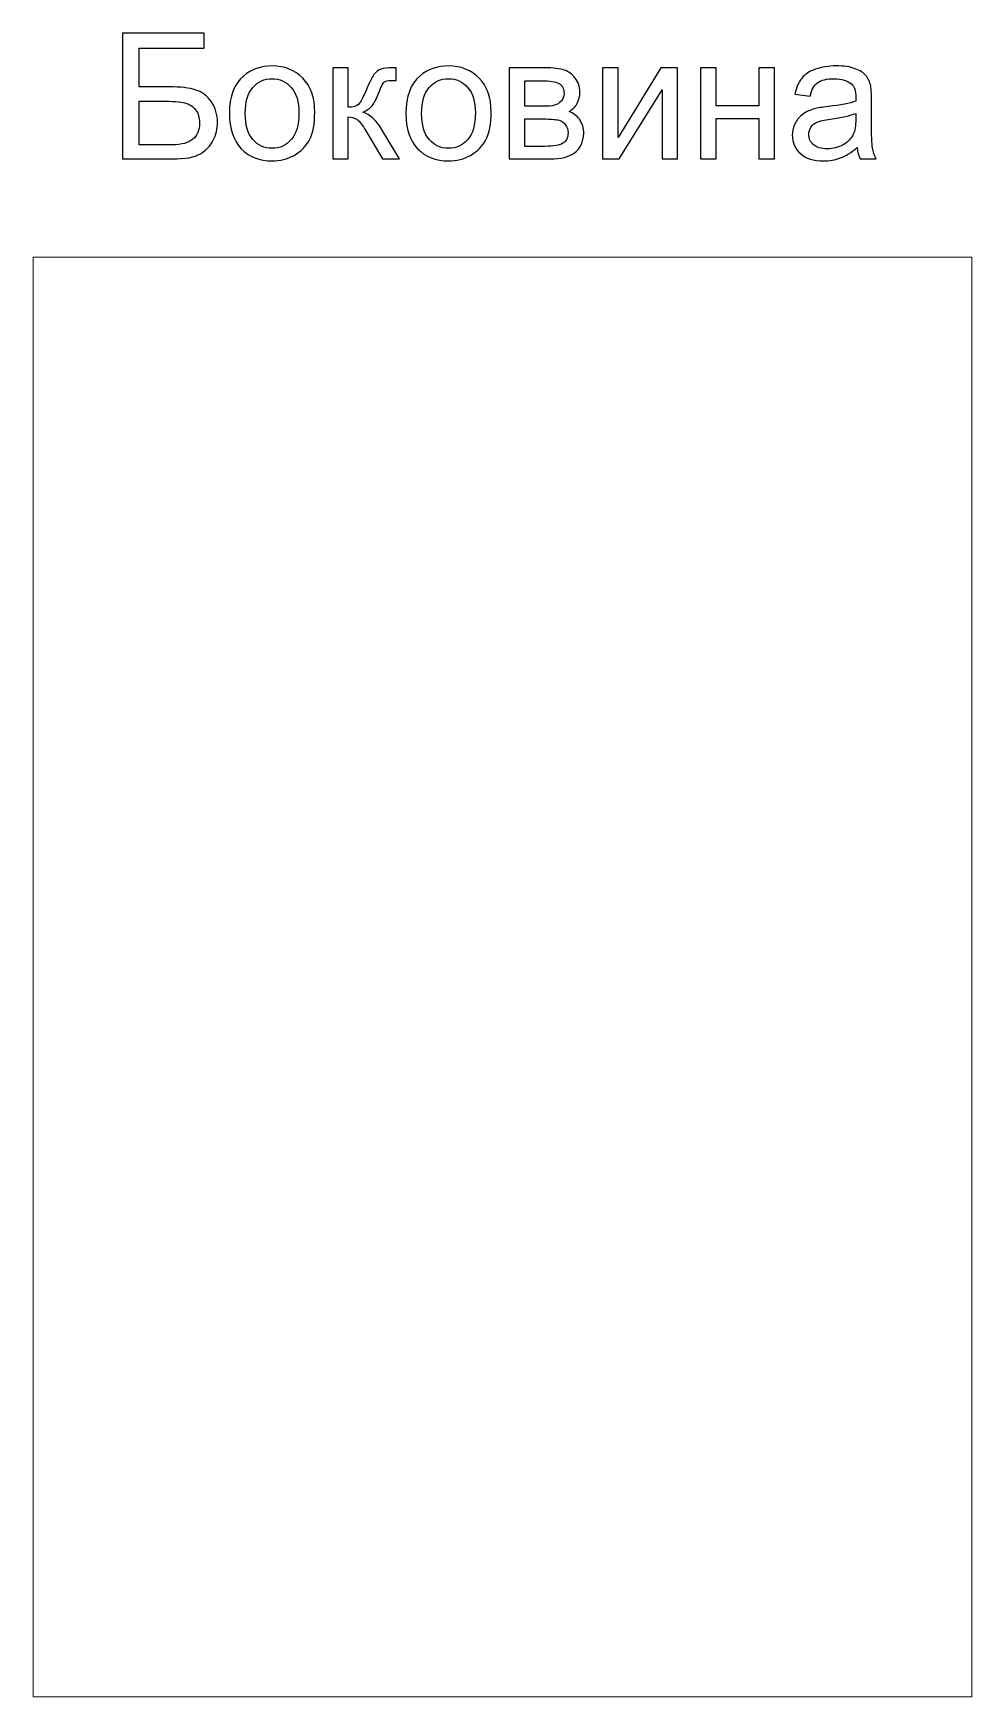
# Model space of a CAD drawing. Header units: millimetres. Extents: x -1744 to 2824, y -3870 to 2862.
# Drawn here: x 2486 to 2812, y 2137 to 2714 of the extents above; entities that cross this region are included whole.
import ezdxf

# ---------------------------------------------------------------- set-up
doc = ezdxf.new("R2010")
doc.units = ezdxf.units.MM
doc.header["$MEASUREMENT"] = 0
doc.layers.add('layer 1', color=7, linetype='Continuous')

msp = doc.modelspace()

# ---------------------------------------------------------------- linework, layer by layer
at = {"layer": 'layer 1', "color": 8, "lineweight": 20}
msp.add_lwpolyline([(2485.6649, 2136.5126), (2811.6649, 2136.5126), (2811.6649, 2636.5126), (2485.6649, 2636.5126), (2485.6649, 2136.5126)], close=True, dxfattribs=at)
at = {"layer": 'layer 1', "color": 250}
for points, knots in [([(2516.7063, 2714.2789), (2516.7063, 2714.2789), (2545.0647, 2714.2789), (2545.0647, 2714.2789), (2545.0647, 2714.2789), (2545.0647, 2714.2789), (2545.0647, 2709.1561), (2545.0647, 2709.1561), (2545.0647, 2709.1561), (2545.0647, 2709.1561), (2522.5, 2709.1561), (2522.5, 2709.1561), (2522.5, 2709.1561), (2522.5, 2709.1561), (2522.5, 2695.6782), (2522.5, 2695.6782), (2522.5, 2695.6782), (2522.5, 2695.6782), (2532.9285, 2695.6782), (2532.9285, 2695.6782), (2532.9285, 2695.6782), (2536.7808, 2695.6782), (2539.8403, 2695.3123), (2542.1171, 2694.5703), (2542.1171, 2694.5703), (2544.3939, 2693.8385), (2546.2133, 2692.4561), (2547.5854, 2690.4131), (2547.5854, 2690.4131), (2548.9576, 2688.3803), (2549.6386, 2686.012), (2549.6386, 2683.3083), (2549.6386, 2683.3083), (2549.6386, 2681.1026), (2549.1507, 2679.0393), (2548.1648, 2677.1284), (2548.1648, 2677.1284), (2547.1789, 2675.2074), (2545.7152, 2673.6421), (2543.7637, 2672.4325), (2543.7637, 2672.4325), (2541.8223, 2671.223), (2538.4986, 2670.6131), (2533.8128, 2670.6131), (2533.8128, 2670.6131), (2533.8128, 2670.6131), (2516.7063, 2670.6131), (2516.7063, 2670.6131), (2516.7063, 2670.6131), (2516.7063, 2670.6131), (2516.7063, 2714.2789), (2516.7063, 2714.2789)], [0, 0, 0, 0, 0.07142857, 0.07142857, 0.07142857, 0.07142857, 0.14285714, 0.14285714, 0.14285714, 0.14285714, 0.21428571, 0.21428571, 0.21428571, 0.21428571, 0.28571429, 0.28571429, 0.28571429, 0.28571429, 0.35714286, 0.35714286, 0.35714286, 0.35714286, 0.42857143, 0.42857143, 0.42857143, 0.42857143, 0.5, 0.5, 0.5, 0.5, 0.57142857, 0.57142857, 0.57142857, 0.57142857, 0.64285714, 0.64285714, 0.64285714, 0.64285714, 0.71428571, 0.71428571, 0.71428571, 0.71428571, 0.78571429, 0.78571429, 0.78571429, 0.78571429, 0.85714286, 0.85714286, 0.85714286, 0.85714286, 1, 1, 1, 1]), ([(2553.8059, 2686.4389), (2553.8059, 2692.2834), (2555.4322, 2696.6133), (2558.6949, 2699.4288), (2558.6949, 2699.4288), (2561.4088, 2701.7666), (2564.7325, 2702.9355), (2568.6458, 2702.9355), (2568.6458, 2702.9355), (2572.9859, 2702.9355), (2576.5434, 2701.5125), (2579.3081, 2698.6665), (2579.3081, 2698.6665), (2582.0626, 2695.8307), (2583.445, 2691.8971), (2583.445, 2686.8861), (2583.445, 2686.8861), (2583.445, 2682.8204), (2582.8351, 2679.6288), (2581.6154, 2677.3012), (2581.6154, 2677.3012), (2580.3957, 2674.9736), (2578.6169, 2673.1643), (2576.2792, 2671.8735), (2576.2792, 2671.8735), (2573.9515, 2670.5826), (2571.4003, 2669.9423), (2568.6458, 2669.9423), (2568.6458, 2669.9423), (2564.2142, 2669.9423), (2560.6363, 2671.3551), (2557.9021, 2674.1909), (2557.9021, 2674.1909), (2555.1679, 2677.0268), (2553.8059, 2681.1128), (2553.8059, 2686.4389)], [0, 0, 0, 0, 0.1, 0.1, 0.1, 0.1, 0.2, 0.2, 0.2, 0.2, 0.3, 0.3, 0.3, 0.3, 0.4, 0.4, 0.4, 0.4, 0.5, 0.5, 0.5, 0.5, 0.6, 0.6, 0.6, 0.6, 0.7, 0.7, 0.7, 0.7, 0.8, 0.8, 0.8, 0.8, 1, 1, 1, 1]), ([(2559.2946, 2686.4287), (2559.2946, 2682.3833), (2560.1789, 2679.3544), (2561.9475, 2677.352), (2561.9475, 2677.352), (2563.7263, 2675.3395), (2565.9522, 2674.3332), (2568.6458, 2674.3332), (2568.6458, 2674.3332), (2571.3088, 2674.3332), (2573.5246, 2675.3395), (2575.3034, 2677.3622), (2575.3034, 2677.3622), (2577.072, 2679.3849), (2577.9563, 2682.4647), (2577.9563, 2686.6015), (2577.9563, 2686.6015), (2577.9563, 2690.5046), (2577.0618, 2693.4624), (2575.2831, 2695.4648), (2575.2831, 2695.4648), (2573.5043, 2697.4773), (2571.2885, 2698.4836), (2568.6458, 2698.4836), (2568.6458, 2698.4836), (2565.9522, 2698.4836), (2563.7263, 2697.4875), (2561.9475, 2695.4851), (2561.9475, 2695.4851), (2560.1789, 2693.4827), (2559.2946, 2690.4639), (2559.2946, 2686.4287)], [0, 0, 0, 0, 0.11111111, 0.11111111, 0.11111111, 0.11111111, 0.22222222, 0.22222222, 0.22222222, 0.22222222, 0.33333333, 0.33333333, 0.33333333, 0.33333333, 0.44444444, 0.44444444, 0.44444444, 0.44444444, 0.55555556, 0.55555556, 0.55555556, 0.55555556, 0.66666667, 0.66666667, 0.66666667, 0.66666667, 0.77777778, 0.77777778, 0.77777778, 0.77777778, 1, 1, 1, 1]), ([(2589.6757, 2702.2647), (2589.6757, 2702.2647), (2595.0424, 2702.2647), (2595.0424, 2702.2647), (2595.0424, 2702.2647), (2595.0424, 2702.2647), (2595.0424, 2688.6039), (2595.0424, 2688.6039), (2595.0424, 2688.6039), (2596.75, 2688.6039), (2597.9494, 2688.9291), (2598.6406, 2689.5898), (2598.6406, 2689.5898), (2599.3216, 2690.2403), (2600.3278, 2692.1411), (2601.6695, 2695.3021), (2601.6695, 2695.3021), (2602.7266, 2697.8026), (2603.5804, 2699.4492), (2604.2309, 2700.242), (2604.2309, 2700.242), (2604.8916, 2701.0348), (2605.6438, 2701.5735), (2606.4976, 2701.8479), (2606.4976, 2701.8479), (2607.3615, 2702.1224), (2608.7337, 2702.2647), (2610.6141, 2702.2647), (2610.6141, 2702.2647), (2610.6141, 2702.2647), (2611.6915, 2702.2647), (2611.6915, 2702.2647), (2611.6915, 2702.2647), (2611.6915, 2702.2647), (2611.6915, 2697.8432), (2611.6915, 2697.8432), (2611.6915, 2697.8432), (2611.6915, 2697.8432), (2610.1974, 2697.8737), (2610.1974, 2697.8737), (2610.1974, 2697.8737), (2608.7845, 2697.8737), (2607.8799, 2697.6603), (2607.4835, 2697.2435), (2607.4835, 2697.2435), (2607.0668, 2696.8065), (2606.4264, 2695.5054), (2605.5726, 2693.3404), (2605.5726, 2693.3404), (2604.7595, 2691.2669), (2604.0175, 2689.8338), (2603.3365, 2689.0409), (2603.3365, 2689.0409), (2602.6656, 2688.2481), (2601.6187, 2687.5265), (2600.2059, 2686.8658), (2600.2059, 2686.8658), (2602.5132, 2686.2458), (2604.79, 2684.1011), (2607.0261, 2680.4216), (2607.0261, 2680.4216), (2607.0261, 2680.4216), (2612.9112, 2670.6131), (2612.9112, 2670.6131), (2612.9112, 2670.6131), (2612.9112, 2670.6131), (2607.0159, 2670.6131), (2607.0159, 2670.6131), (2607.0159, 2670.6131), (2607.0159, 2670.6131), (2601.2121, 2680.3911), (2601.2121, 2680.3911), (2601.2121, 2680.3911), (2600.0432, 2682.3732), (2599.0268, 2683.6742), (2598.1628, 2684.3044), (2598.1628, 2684.3044), (2597.2887, 2684.9346), (2596.252, 2685.2497), (2595.0424, 2685.2497), (2595.0424, 2685.2497), (2595.0424, 2685.2497), (2595.0424, 2670.6131), (2595.0424, 2670.6131), (2595.0424, 2670.6131), (2595.0424, 2670.6131), (2589.6757, 2670.6131), (2589.6757, 2670.6131), (2589.6757, 2670.6131), (2589.6757, 2670.6131), (2589.6757, 2702.2647), (2589.6757, 2702.2647)], [0, 0, 0, 0, 0.04166667, 0.04166667, 0.04166667, 0.04166667, 0.08333333, 0.08333333, 0.08333333, 0.08333333, 0.125, 0.125, 0.125, 0.125, 0.16666667, 0.16666667, 0.16666667, 0.16666667, 0.20833333, 0.20833333, 0.20833333, 0.20833333, 0.25, 0.25, 0.25, 0.25, 0.29166667, 0.29166667, 0.29166667, 0.29166667, 0.33333333, 0.33333333, 0.33333333, 0.33333333, 0.375, 0.375, 0.375, 0.375, 0.41666667, 0.41666667, 0.41666667, 0.41666667, 0.45833333, 0.45833333, 0.45833333, 0.45833333, 0.5, 0.5, 0.5, 0.5, 0.54166667, 0.54166667, 0.54166667, 0.54166667, 0.58333333, 0.58333333, 0.58333333, 0.58333333, 0.625, 0.625, 0.625, 0.625, 0.66666667, 0.66666667, 0.66666667, 0.66666667, 0.70833333, 0.70833333, 0.70833333, 0.70833333, 0.75, 0.75, 0.75, 0.75, 0.79166667, 0.79166667, 0.79166667, 0.79166667, 0.83333333, 0.83333333, 0.83333333, 0.83333333, 0.875, 0.875, 0.875, 0.875, 0.91666667, 0.91666667, 0.91666667, 0.91666667, 1, 1, 1, 1]), ([(2615.0863, 2686.4389), (2615.0863, 2692.2834), (2616.7126, 2696.6133), (2619.9753, 2699.4288), (2619.9753, 2699.4288), (2622.6892, 2701.7666), (2626.0129, 2702.9355), (2629.9262, 2702.9355), (2629.9262, 2702.9355), (2634.2663, 2702.9355), (2637.8238, 2701.5125), (2640.5885, 2698.6665), (2640.5885, 2698.6665), (2643.343, 2695.8307), (2644.7254, 2691.8971), (2644.7254, 2686.8861), (2644.7254, 2686.8861), (2644.7254, 2682.8204), (2644.1155, 2679.6288), (2642.8958, 2677.3012), (2642.8958, 2677.3012), (2641.6761, 2674.9736), (2639.8973, 2673.1643), (2637.5596, 2671.8735), (2637.5596, 2671.8735), (2635.2319, 2670.5826), (2632.6807, 2669.9423), (2629.9262, 2669.9423), (2629.9262, 2669.9423), (2625.4946, 2669.9423), (2621.9167, 2671.3551), (2619.1825, 2674.1909), (2619.1825, 2674.1909), (2616.4483, 2677.0268), (2615.0863, 2681.1128), (2615.0863, 2686.4389)], [0, 0, 0, 0, 0.1, 0.1, 0.1, 0.1, 0.2, 0.2, 0.2, 0.2, 0.3, 0.3, 0.3, 0.3, 0.4, 0.4, 0.4, 0.4, 0.5, 0.5, 0.5, 0.5, 0.6, 0.6, 0.6, 0.6, 0.7, 0.7, 0.7, 0.7, 0.8, 0.8, 0.8, 0.8, 1, 1, 1, 1]), ([(2620.575, 2686.4287), (2620.575, 2682.3833), (2621.4593, 2679.3544), (2623.2279, 2677.352), (2623.2279, 2677.352), (2625.0067, 2675.3395), (2627.2326, 2674.3332), (2629.9262, 2674.3332), (2629.9262, 2674.3332), (2632.5892, 2674.3332), (2634.805, 2675.3395), (2636.5838, 2677.3622), (2636.5838, 2677.3622), (2638.3524, 2679.3849), (2639.2367, 2682.4647), (2639.2367, 2686.6015), (2639.2367, 2686.6015), (2639.2367, 2690.5046), (2638.3422, 2693.4624), (2636.5635, 2695.4648), (2636.5635, 2695.4648), (2634.7847, 2697.4773), (2632.5689, 2698.4836), (2629.9262, 2698.4836), (2629.9262, 2698.4836), (2627.2326, 2698.4836), (2625.0067, 2697.4875), (2623.2279, 2695.4851), (2623.2279, 2695.4851), (2621.4593, 2693.4827), (2620.575, 2690.4639), (2620.575, 2686.4287)], [0, 0, 0, 0, 0.11111111, 0.11111111, 0.11111111, 0.11111111, 0.22222222, 0.22222222, 0.22222222, 0.22222222, 0.33333333, 0.33333333, 0.33333333, 0.33333333, 0.44444444, 0.44444444, 0.44444444, 0.44444444, 0.55555556, 0.55555556, 0.55555556, 0.55555556, 0.66666667, 0.66666667, 0.66666667, 0.66666667, 0.77777778, 0.77777778, 0.77777778, 0.77777778, 1, 1, 1, 1]), ([(2651.0171, 2702.2647), (2651.0171, 2702.2647), (2663.3667, 2702.2647), (2663.3667, 2702.2647), (2663.3667, 2702.2647), (2666.3956, 2702.2647), (2668.6521, 2702.0106), (2670.1361, 2701.5024), (2670.1361, 2701.5024), (2671.6099, 2700.9941), (2672.8804, 2700.0692), (2673.9375, 2698.7173), (2673.9375, 2698.7173), (2675.0048, 2697.3553), (2675.5333, 2695.7392), (2675.5333, 2693.8487), (2675.5333, 2693.8487), (2675.5333, 2692.3342), (2675.2182, 2691.0128), (2674.5982, 2689.8947), (2674.5982, 2689.8947), (2673.968, 2688.7665), (2673.0329, 2687.8212), (2671.7725, 2687.0691), (2671.7725, 2687.0691), (2673.2565, 2686.571), (2674.4864, 2685.6461), (2675.4723, 2684.2841), (2675.4723, 2684.2841), (2676.4481, 2682.9322), (2676.936, 2681.3161), (2676.936, 2679.456), (2676.936, 2679.456), (2676.7429, 2676.4576), (2675.6654, 2674.2316), (2673.7241, 2672.7883), (2673.7241, 2672.7883), (2671.7827, 2671.3348), (2668.957, 2670.6131), (2665.2572, 2670.6131), (2665.2572, 2670.6131), (2665.2572, 2670.6131), (2651.0171, 2670.6131), (2651.0171, 2670.6131), (2651.0171, 2670.6131), (2651.0171, 2670.6131), (2651.0171, 2702.2647), (2651.0171, 2702.2647)], [0, 0, 0, 0, 0.07692308, 0.07692308, 0.07692308, 0.07692308, 0.15384615, 0.15384615, 0.15384615, 0.15384615, 0.23076923, 0.23076923, 0.23076923, 0.23076923, 0.30769231, 0.30769231, 0.30769231, 0.30769231, 0.38461538, 0.38461538, 0.38461538, 0.38461538, 0.46153846, 0.46153846, 0.46153846, 0.46153846, 0.53846154, 0.53846154, 0.53846154, 0.53846154, 0.61538462, 0.61538462, 0.61538462, 0.61538462, 0.69230769, 0.69230769, 0.69230769, 0.69230769, 0.76923077, 0.76923077, 0.76923077, 0.76923077, 0.84615385, 0.84615385, 0.84615385, 0.84615385, 1, 1, 1, 1]), ([(2683.4208, 2702.2647), (2683.4208, 2702.2647), (2688.7875, 2702.2647), (2688.7875, 2702.2647), (2688.7875, 2702.2647), (2688.7875, 2702.2647), (2688.7875, 2678.1245), (2688.7875, 2678.1245), (2688.7875, 2678.1245), (2688.7875, 2678.1245), (2703.6985, 2702.2647), (2703.6985, 2702.2647), (2703.6985, 2702.2647), (2703.6985, 2702.2647), (2709.4617, 2702.2647), (2709.4617, 2702.2647), (2709.4617, 2702.2647), (2709.4617, 2702.2647), (2709.4617, 2670.6131), (2709.4617, 2670.6131), (2709.4617, 2670.6131), (2709.4617, 2670.6131), (2704.0949, 2670.6131), (2704.0949, 2670.6131), (2704.0949, 2670.6131), (2704.0949, 2670.6131), (2704.0949, 2694.6008), (2704.0949, 2694.6008), (2704.0949, 2694.6008), (2704.0949, 2694.6008), (2689.2042, 2670.6131), (2689.2042, 2670.6131), (2689.2042, 2670.6131), (2689.2042, 2670.6131), (2683.4208, 2670.6131), (2683.4208, 2670.6131), (2683.4208, 2670.6131), (2683.4208, 2670.6131), (2683.4208, 2702.2647), (2683.4208, 2702.2647)], [0, 0, 0, 0, 0.09090909, 0.09090909, 0.09090909, 0.09090909, 0.18181818, 0.18181818, 0.18181818, 0.18181818, 0.27272727, 0.27272727, 0.27272727, 0.27272727, 0.36363636, 0.36363636, 0.36363636, 0.36363636, 0.45454545, 0.45454545, 0.45454545, 0.45454545, 0.54545455, 0.54545455, 0.54545455, 0.54545455, 0.63636364, 0.63636364, 0.63636364, 0.63636364, 0.72727273, 0.72727273, 0.72727273, 0.72727273, 0.81818182, 0.81818182, 0.81818182, 0.81818182, 1, 1, 1, 1]), ([(2717.4915, 2702.2647), (2717.4915, 2702.2647), (2722.8582, 2702.2647), (2722.8582, 2702.2647), (2722.8582, 2702.2647), (2722.8582, 2702.2647), (2722.8582, 2689.0918), (2722.8582, 2689.0918), (2722.8582, 2689.0918), (2722.8582, 2689.0918), (2737.7387, 2689.0918), (2737.7387, 2689.0918), (2737.7387, 2689.0918), (2737.7387, 2689.0918), (2737.7387, 2702.2647), (2737.7387, 2702.2647), (2737.7387, 2702.2647), (2737.7387, 2702.2647), (2743.1055, 2702.2647), (2743.1055, 2702.2647), (2743.1055, 2702.2647), (2743.1055, 2702.2647), (2743.1055, 2670.6131), (2743.1055, 2670.6131), (2743.1055, 2670.6131), (2743.1055, 2670.6131), (2737.7387, 2670.6131), (2737.7387, 2670.6131), (2737.7387, 2670.6131), (2737.7387, 2670.6131), (2737.7387, 2684.6398), (2737.7387, 2684.6398), (2737.7387, 2684.6398), (2737.7387, 2684.6398), (2722.8582, 2684.6398), (2722.8582, 2684.6398), (2722.8582, 2684.6398), (2722.8582, 2684.6398), (2722.8582, 2670.6131), (2722.8582, 2670.6131), (2722.8582, 2670.6131), (2722.8582, 2670.6131), (2717.4915, 2670.6131), (2717.4915, 2670.6131), (2717.4915, 2670.6131), (2717.4915, 2670.6131), (2717.4915, 2702.2647), (2717.4915, 2702.2647)], [0, 0, 0, 0, 0.07692308, 0.07692308, 0.07692308, 0.07692308, 0.15384615, 0.15384615, 0.15384615, 0.15384615, 0.23076923, 0.23076923, 0.23076923, 0.23076923, 0.30769231, 0.30769231, 0.30769231, 0.30769231, 0.38461538, 0.38461538, 0.38461538, 0.38461538, 0.46153846, 0.46153846, 0.46153846, 0.46153846, 0.53846154, 0.53846154, 0.53846154, 0.53846154, 0.61538462, 0.61538462, 0.61538462, 0.61538462, 0.69230769, 0.69230769, 0.69230769, 0.69230769, 0.76923077, 0.76923077, 0.76923077, 0.76923077, 0.84615385, 0.84615385, 0.84615385, 0.84615385, 1, 1, 1, 1]), ([(2771.8399, 2674.5772), (2769.8477, 2672.8797), (2767.9267, 2671.6905), (2766.0869, 2670.9892), (2766.0869, 2670.9892), (2764.2472, 2670.2878), (2762.2753, 2669.9423), (2760.1611, 2669.9423), (2760.1611, 2669.9423), (2756.685, 2669.9423), (2754.0118, 2670.7859), (2752.1415, 2672.4833), (2752.1415, 2672.4833), (2750.2713, 2674.1706), (2749.3362, 2676.3356), (2749.3362, 2678.9681), (2749.3362, 2678.9681), (2749.3362, 2680.5131), (2749.6919, 2681.9259), (2750.3933, 2683.2066), (2750.3933, 2683.2066), (2751.1048, 2684.4873), (2752.0297, 2685.5038), (2753.1681, 2686.2763), (2753.1681, 2686.2763), (2754.3167, 2687.0487), (2755.5974, 2687.6383), (2757.0305, 2688.0347), (2757.0305, 2688.0347), (2758.0876, 2688.3091), (2759.6834, 2688.5734), (2761.8078, 2688.8377), (2761.8078, 2688.8377), (2766.1377, 2689.3459), (2769.3395, 2689.9659), (2771.3825, 2690.6774), (2771.3825, 2690.6774), (2771.4028, 2691.4092), (2771.413, 2691.8768), (2771.413, 2692.0699), (2771.413, 2692.0699), (2771.413, 2694.2451), (2770.9048, 2695.7799), (2769.8884, 2696.6743), (2769.8884, 2696.6743), (2768.5162, 2697.8839), (2766.4732, 2698.4836), (2763.7695, 2698.4836), (2763.7695, 2698.4836), (2761.2386, 2698.4836), (2759.3683, 2698.0363), (2758.1689, 2697.152), (2758.1689, 2697.152), (2756.9594, 2696.2678), (2756.0751, 2694.7025), (2755.4957, 2692.446), (2755.4957, 2692.446), (2755.4957, 2692.446), (2750.251, 2693.1778), (2750.251, 2693.1778), (2750.251, 2693.1778), (2750.7287, 2695.4241), (2751.5113, 2697.2435), (2752.6091, 2698.6259), (2752.6091, 2698.6259), (2753.7068, 2700.0082), (2755.2925, 2701.0653), (2757.366, 2701.8175), (2757.366, 2701.8175), (2759.4293, 2702.5594), (2761.8383, 2702.9355), (2764.5623, 2702.9355), (2764.5623, 2702.9355), (2767.266, 2702.9355), (2769.4716, 2702.6204), (2771.1691, 2701.9801), (2771.1691, 2701.9801), (2772.8563, 2701.3397), (2774.1065, 2700.5469), (2774.8994, 2699.5813), (2774.8994, 2699.5813), (2775.6922, 2698.6157), (2776.2512, 2697.396), (2776.5765, 2695.9222), (2776.5765, 2695.9222), (2776.7493, 2695.0074), (2776.8407, 2693.3608), (2776.8407, 2690.9925), (2776.8407, 2690.9925), (2776.8407, 2690.9925), (2776.8407, 2683.8775), (2776.8407, 2683.8775), (2776.8407, 2683.8775), (2776.8407, 2678.9072), (2776.9525, 2675.7664), (2777.1762, 2674.4349), (2777.1762, 2674.4349), (2777.3896, 2673.1033), (2777.8368, 2671.8328), (2778.4874, 2670.6131), (2778.4874, 2670.6131), (2778.4874, 2670.6131), (2772.8767, 2670.6131), (2772.8767, 2670.6131), (2772.8767, 2670.6131), (2772.338, 2671.7413), (2771.9924, 2673.0627), (2771.8399, 2674.5772)], [0, 0, 0, 0, 0.03571429, 0.03571429, 0.03571429, 0.03571429, 0.07142857, 0.07142857, 0.07142857, 0.07142857, 0.10714286, 0.10714286, 0.10714286, 0.10714286, 0.14285714, 0.14285714, 0.14285714, 0.14285714, 0.17857143, 0.17857143, 0.17857143, 0.17857143, 0.21428571, 0.21428571, 0.21428571, 0.21428571, 0.25, 0.25, 0.25, 0.25, 0.28571429, 0.28571429, 0.28571429, 0.28571429, 0.32142857, 0.32142857, 0.32142857, 0.32142857, 0.35714286, 0.35714286, 0.35714286, 0.35714286, 0.39285714, 0.39285714, 0.39285714, 0.39285714, 0.42857143, 0.42857143, 0.42857143, 0.42857143, 0.46428571, 0.46428571, 0.46428571, 0.46428571, 0.5, 0.5, 0.5, 0.5, 0.53571429, 0.53571429, 0.53571429, 0.53571429, 0.57142857, 0.57142857, 0.57142857, 0.57142857, 0.60714286, 0.60714286, 0.60714286, 0.60714286, 0.64285714, 0.64285714, 0.64285714, 0.64285714, 0.67857143, 0.67857143, 0.67857143, 0.67857143, 0.71428571, 0.71428571, 0.71428571, 0.71428571, 0.75, 0.75, 0.75, 0.75, 0.78571429, 0.78571429, 0.78571429, 0.78571429, 0.82142857, 0.82142857, 0.82142857, 0.82142857, 0.85714286, 0.85714286, 0.85714286, 0.85714286, 0.89285714, 0.89285714, 0.89285714, 0.89285714, 0.92857143, 0.92857143, 0.92857143, 0.92857143, 1, 1, 1, 1]), ([(2656.3838, 2688.9088), (2656.3838, 2688.9088), (2662.0758, 2688.9088), (2662.0758, 2688.9088), (2662.0758, 2688.9088), (2664.3424, 2688.9088), (2665.9077, 2689.0308), (2666.7514, 2689.2646), (2666.7514, 2689.2646), (2667.6052, 2689.5085), (2668.3675, 2689.9862), (2669.0383, 2690.7181), (2669.0383, 2690.7181), (2669.7092, 2691.4397), (2670.0446, 2692.3138), (2670.0446, 2693.3303), (2670.0446, 2693.3303), (2670.0446, 2695.0074), (2669.4551, 2696.1661), (2668.2862, 2696.8268), (2668.2862, 2696.8268), (2667.1071, 2697.4875), (2665.0946, 2697.8127), (2662.2486, 2697.8127), (2662.2486, 2697.8127), (2662.2486, 2697.8127), (2656.3838, 2697.8127), (2656.3838, 2697.8127), (2656.3838, 2697.8127), (2656.3838, 2697.8127), (2656.3838, 2688.9088), (2656.3838, 2688.9088)], [0, 0, 0, 0, 0.11111111, 0.11111111, 0.11111111, 0.11111111, 0.22222222, 0.22222222, 0.22222222, 0.22222222, 0.33333333, 0.33333333, 0.33333333, 0.33333333, 0.44444444, 0.44444444, 0.44444444, 0.44444444, 0.55555556, 0.55555556, 0.55555556, 0.55555556, 0.66666667, 0.66666667, 0.66666667, 0.66666667, 0.77777778, 0.77777778, 0.77777778, 0.77777778, 1, 1, 1, 1]), ([(2522.5, 2675.5529), (2522.5, 2675.5529), (2534.0568, 2675.5529), (2534.0568, 2675.5529), (2534.0568, 2675.5529), (2537.1772, 2675.5529), (2539.515, 2676.1831), (2541.0803, 2677.4537), (2541.0803, 2677.4537), (2542.6354, 2678.7242), (2543.4181, 2680.6249), (2543.4181, 2683.1558), (2543.4181, 2683.1558), (2543.4181, 2684.9651), (2542.9709, 2686.4694), (2542.0764, 2687.6789), (2542.0764, 2687.6789), (2541.1819, 2688.8885), (2539.9419, 2689.6915), (2538.3563, 2690.0879), (2538.3563, 2690.0879), (2536.7605, 2690.4843), (2534.0466, 2690.6774), (2530.2147, 2690.6774), (2530.2147, 2690.6774), (2530.2147, 2690.6774), (2522.5, 2690.6774), (2522.5, 2690.6774), (2522.5, 2690.6774), (2522.5, 2690.6774), (2522.5, 2675.5529), (2522.5, 2675.5529)], [0, 0, 0, 0, 0.11111111, 0.11111111, 0.11111111, 0.11111111, 0.22222222, 0.22222222, 0.22222222, 0.22222222, 0.33333333, 0.33333333, 0.33333333, 0.33333333, 0.44444444, 0.44444444, 0.44444444, 0.44444444, 0.55555556, 0.55555556, 0.55555556, 0.55555556, 0.66666667, 0.66666667, 0.66666667, 0.66666667, 0.77777778, 0.77777778, 0.77777778, 0.77777778, 1, 1, 1, 1]), ([(2656.3838, 2675.0041), (2656.3838, 2675.0041), (2663.4276, 2675.0041), (2663.4276, 2675.0041), (2663.4276, 2675.0041), (2666.4566, 2675.0041), (2668.5403, 2675.3598), (2669.6685, 2676.0612), (2669.6685, 2676.0612), (2670.7968, 2676.7727), (2671.3863, 2677.9822), (2671.4473, 2679.7203), (2671.4473, 2679.7203), (2671.4473, 2680.7266), (2671.122, 2681.6718), (2670.4715, 2682.5358), (2670.4715, 2682.5358), (2669.8108, 2683.3998), (2668.957, 2683.9486), (2667.9101, 2684.1723), (2667.9101, 2684.1723), (2666.8632, 2684.406), (2665.1759, 2684.5178), (2662.8584, 2684.5178), (2662.8584, 2684.5178), (2662.8584, 2684.5178), (2656.3838, 2684.5178), (2656.3838, 2684.5178), (2656.3838, 2684.5178), (2656.3838, 2684.5178), (2656.3838, 2675.0041), (2656.3838, 2675.0041)], [0, 0, 0, 0, 0.11111111, 0.11111111, 0.11111111, 0.11111111, 0.22222222, 0.22222222, 0.22222222, 0.22222222, 0.33333333, 0.33333333, 0.33333333, 0.33333333, 0.44444444, 0.44444444, 0.44444444, 0.44444444, 0.55555556, 0.55555556, 0.55555556, 0.55555556, 0.66666667, 0.66666667, 0.66666667, 0.66666667, 0.77777778, 0.77777778, 0.77777778, 0.77777778, 1, 1, 1, 1]), ([(2771.413, 2686.4694), (2769.4615, 2685.6766), (2766.5342, 2685.0057), (2762.6311, 2684.4569), (2762.6311, 2684.4569), (2760.4153, 2684.1418), (2758.85, 2683.786), (2757.9352, 2683.3896), (2757.9352, 2683.3896), (2757.0204, 2682.9932), (2756.319, 2682.4138), (2755.821, 2681.6617), (2755.821, 2681.6617), (2755.3229, 2680.8994), (2755.0688, 2680.0557), (2755.0688, 2679.1206), (2755.0688, 2679.1206), (2755.0688, 2677.7078), (2755.6075, 2676.5185), (2756.6951, 2675.5733), (2756.6951, 2675.5733), (2757.7827, 2674.628), (2759.3683, 2674.1503), (2761.452, 2674.1503), (2761.452, 2674.1503), (2763.5154, 2674.1503), (2765.3551, 2674.5975), (2766.9712, 2675.5021), (2766.9712, 2675.5021), (2768.5772, 2676.3966), (2769.7664, 2677.6265), (2770.5186, 2679.1816), (2770.5186, 2679.1816), (2771.0979, 2680.3911), (2771.3825, 2682.1699), (2771.3825, 2684.5178), (2771.3825, 2684.5178), (2771.3825, 2684.5178), (2771.413, 2686.4694), (2771.413, 2686.4694)], [0, 0, 0, 0, 0.09090909, 0.09090909, 0.09090909, 0.09090909, 0.18181818, 0.18181818, 0.18181818, 0.18181818, 0.27272727, 0.27272727, 0.27272727, 0.27272727, 0.36363636, 0.36363636, 0.36363636, 0.36363636, 0.45454545, 0.45454545, 0.45454545, 0.45454545, 0.54545455, 0.54545455, 0.54545455, 0.54545455, 0.63636364, 0.63636364, 0.63636364, 0.63636364, 0.72727273, 0.72727273, 0.72727273, 0.72727273, 0.81818182, 0.81818182, 0.81818182, 0.81818182, 1, 1, 1, 1])]:
    msp.add_open_spline(points, degree=3, knots=knots, dxfattribs=at)

doc.saveas('drawing.dxf')
